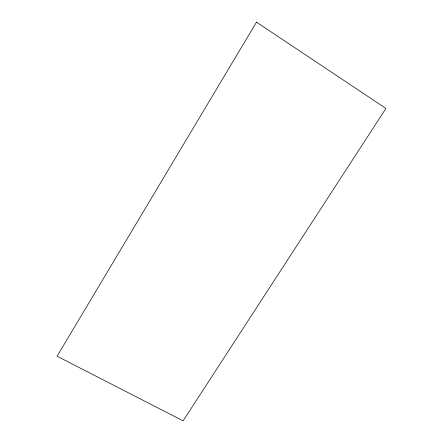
<?xml version="1.0" encoding="UTF-8"?>
<svg xmlns="http://www.w3.org/2000/svg" width="443" height="443" viewBox="0 0 443 443"><rect width="100%" height="100%" fill="white"/><g stroke="black" fill="none" stroke-linecap="round" stroke-linejoin="round"><path stroke-width="0.66" d="M256.491 22.15L57.075 356.222L183.109 420.85L385.925 108.446L256.491 22.15"/></g></svg>
